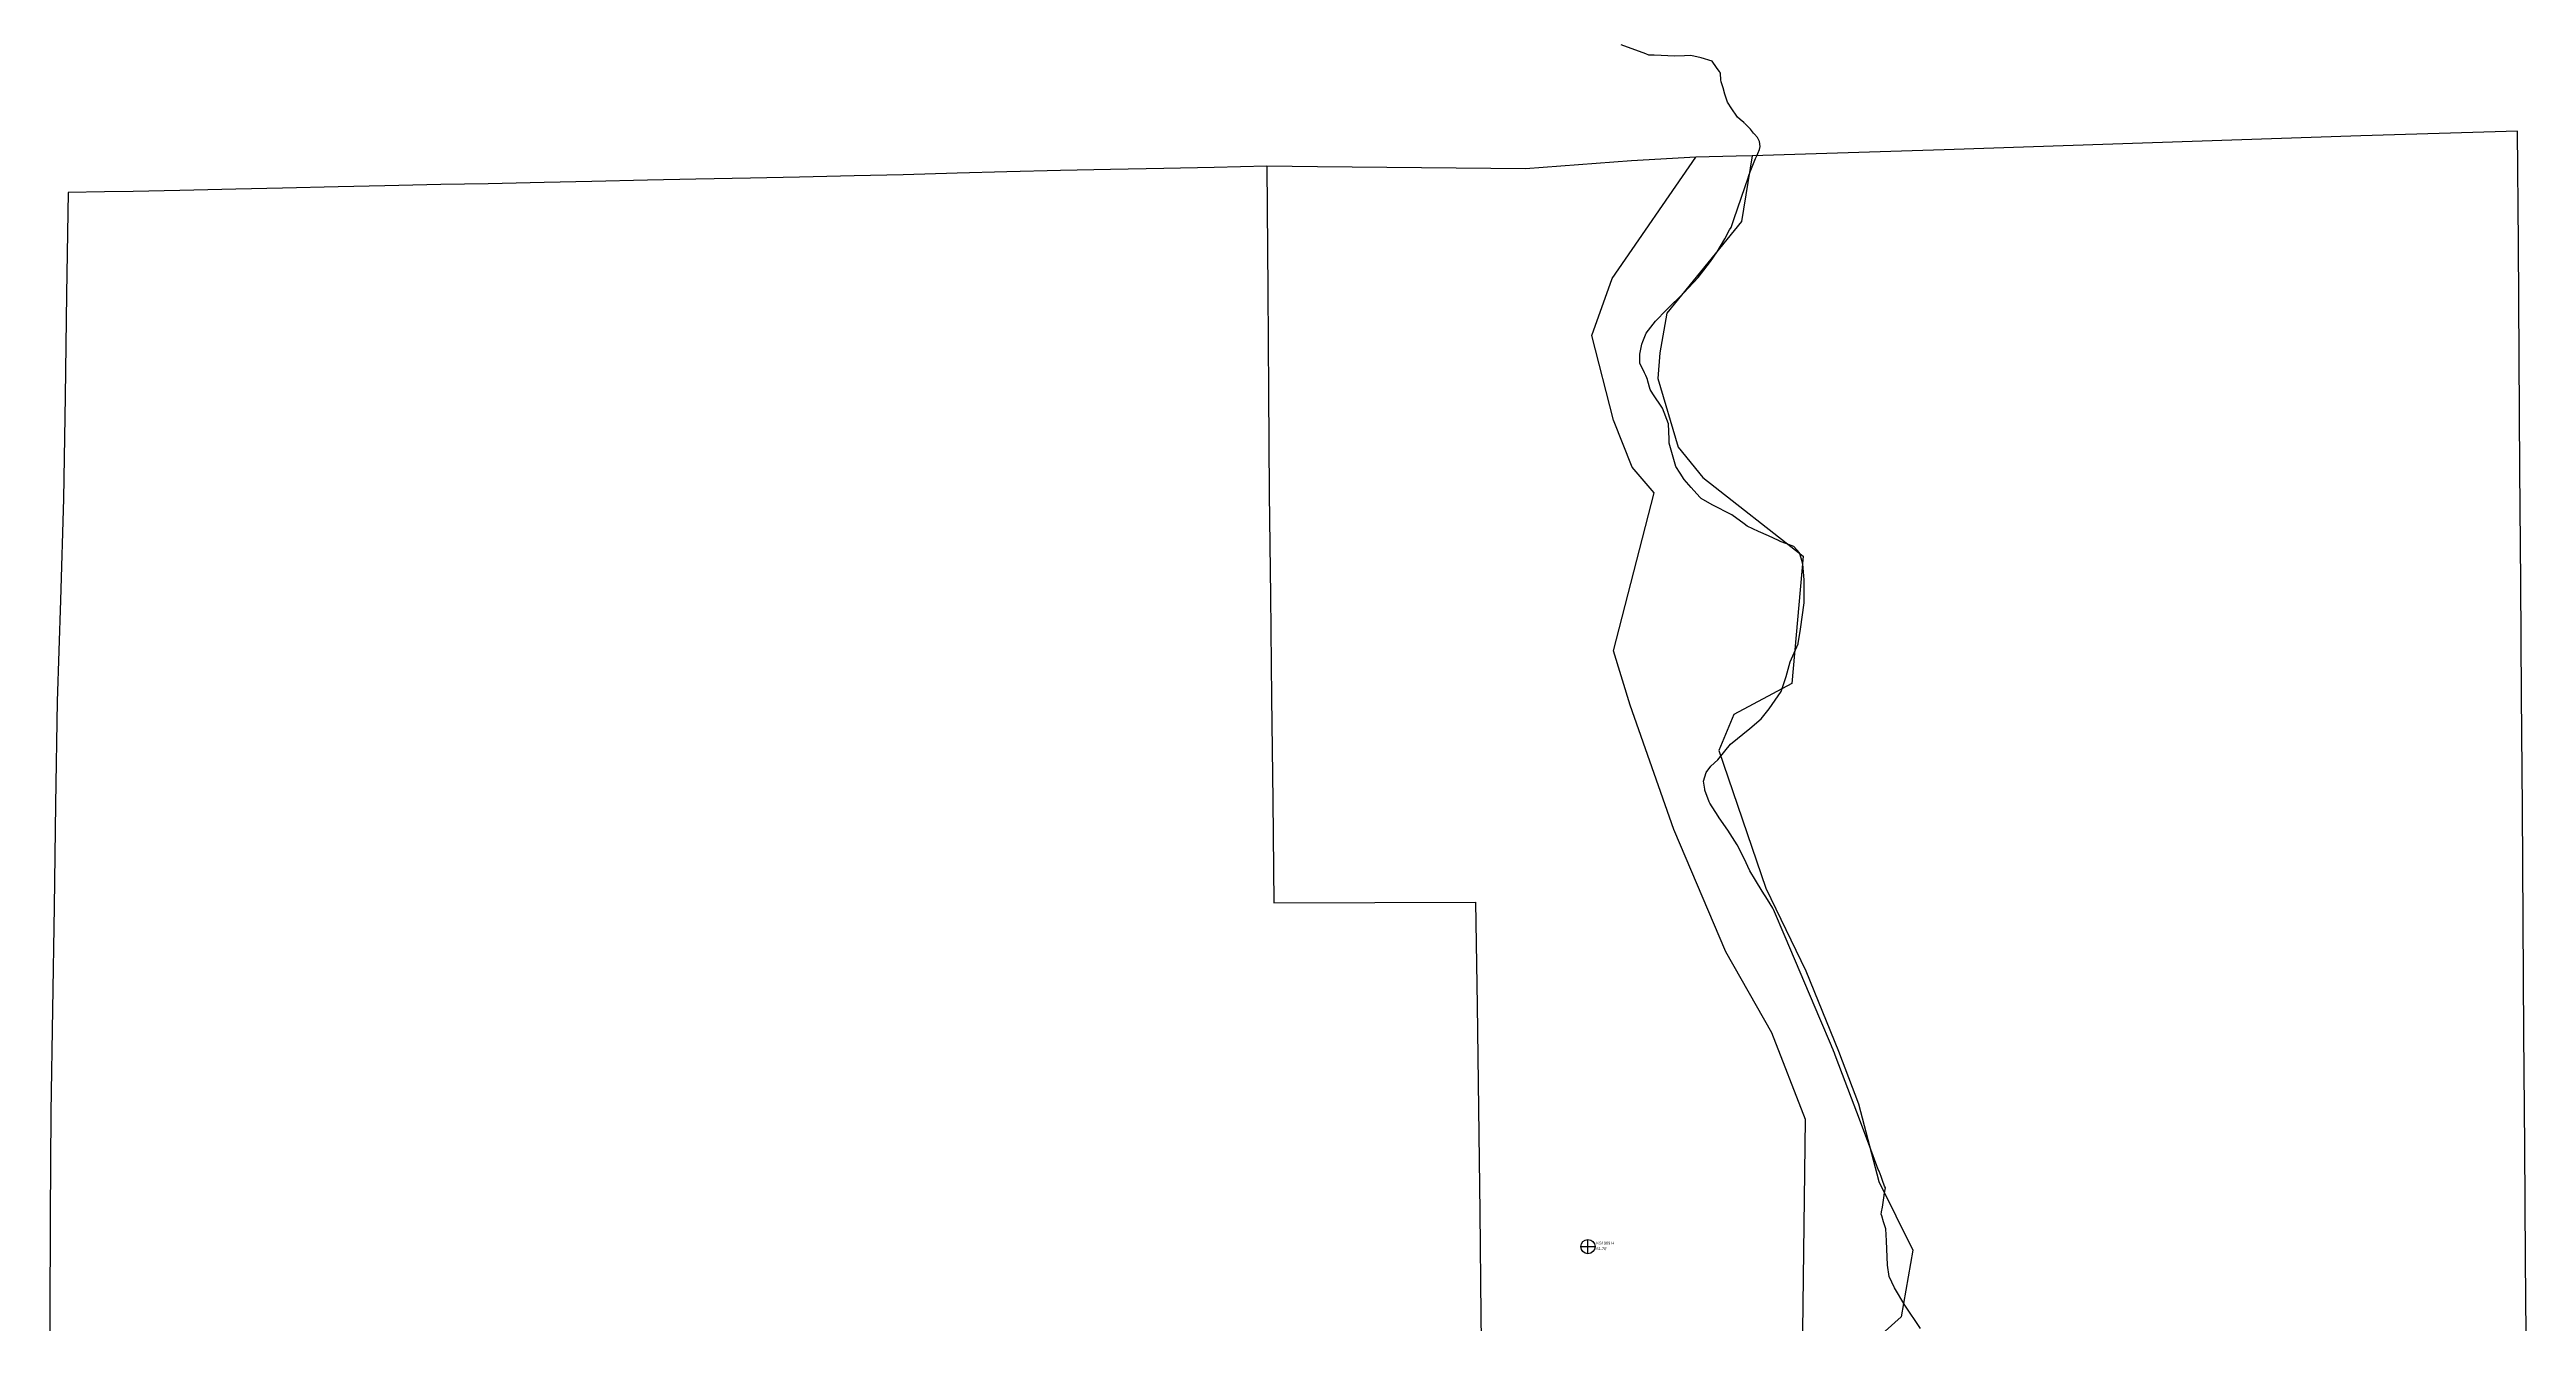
# Model space of a CAD drawing. Extents: x 6576311 to 6728256, y 2029764 to 2237541.
# Drawn here: x 6649569 to 6681106, y 2180567 to 2196778 of the extents above; entities that cross this region are included whole.
import ezdxf

# ---------------------------------------------------------------- set-up
doc = ezdxf.new("R2010")
doc.units = 21
for name, color, linetype in [('BENCHMARKS', 2, 'Continuous'), ('BM_LABELS', 2, 'Continuous'), ('COUNTY_BOUNDARY', 40, 'Continuous'), ('PLSS_QQ', 8, 'Continuous'), ('PLSS_SECTION', 7, 'Continuous'), ('PLSS_TWP', 7, 'Continuous')]:
    doc.layers.add(name, color=color, linetype=linetype)

msp = doc.modelspace()

# ---------------------------------------------------------------- linework, layer by layer
at = {"layer": 'BENCHMARKS'}
for p, q in [((6669067, 2181545, 62), (6669247, 2181545, 62)), ((6669157, 2181455, 62), (6669157, 2181635, 62))]:
    msp.add_line(p, q, dxfattribs=at)
msp.add_circle((6669157, 2181545, 62), 90, dxfattribs=at)
at = {"layer": 'COUNTY_BOUNDARY'}
msp.add_lwpolyline([(6673392, 2180503), (6673193, 2180800), (6673059, 2181020), (6672991, 2181166), (6672972, 2181309), (6672959, 2181617), (6672950, 2181771), (6672918, 2181861), (6672897, 2181935), (6672890, 2181958), (6672891, 2181963), (6672895, 2181981), (6672896, 2181986), (6672906, 2182047), (6672911, 2182078), (6672925, 2182167), (6672934, 2182231), (6672944, 2182293), (6672934, 2182316), (6672907, 2182388), (6672898, 2182412), (6672889, 2182435), (6672863, 2182504), (6672854, 2182527), (6672740, 2182829), (6672580, 2183254), (6672399, 2183734), (6672305, 2183980), (6672295, 2184008), (6672284, 2184035), (6672279, 2184048), (6672263, 2184086), (6672258, 2184099), (6672110, 2184446), (6671667, 2185487), (6671519, 2185834), (6671511, 2185852), (6671443, 2185961), (6671376, 2186070), (6671291, 2186209), (6671219, 2186326), (6671145, 2186484), (6671058, 2186656), (6670936, 2186844), (6670828, 2187001), (6670814, 2187022), (6670710, 2187188), (6670700, 2187207), (6670644, 2187355), (6670643, 2187364), (6670626, 2187469), (6670664, 2187577), (6670720, 2187658), (6670811, 2187739), (6670970, 2187937), (6671220, 2188138), (6671362, 2188261), (6671465, 2188390), (6671617, 2188607), (6671680, 2188799), (6671731, 2188988), (6671832, 2189214), (6671834, 2189219), (6671861, 2189404), (6671910, 2189739), (6671908, 2190028), (6671894, 2190231), (6671871, 2190307), (6671851, 2190372), (6671777, 2190453), (6671595, 2190524), (6671583, 2190529), (6671455, 2190589), (6671328, 2190647), (6671183, 2190714), (6671146, 2190741), (6670987, 2190855), (6670738, 2190985), (6670597, 2191066), (6670583, 2191081), (6670472, 2191203), (6670380, 2191305), (6670329, 2191388), (6670276, 2191472), (6670192, 2191768), (6670190, 2191822), (6670183, 2192013), (6670104, 2192213), (6669984, 2192395), (6669947, 2192451), (6669919, 2192560), (6669913, 2192580), (6669908, 2192601), (6669893, 2192631), (6669878, 2192662), (6669816, 2192787), (6669816, 2192903), (6669841, 2193029), (6669856, 2193064), (6669897, 2193168), (6670017, 2193321), (6670159, 2193466), (6670379, 2193681), (6670560, 2193876), (6670706, 2194066), (6670718, 2194083), (6670801, 2194202), (6670899, 2194370), (6670959, 2194482), (6670979, 2194512), (6671015, 2194616), (6671159, 2195036), (6671196, 2195147), (6671206, 2195176), (6671223, 2195220), (6671272, 2195351), (6671292, 2195393), (6671308, 2195427), (6671319, 2195455), (6671340, 2195505), (6671350, 2195545), (6671339, 2195609), (6671319, 2195652), (6671315, 2195659), (6671277, 2195701), (6671265, 2195716), (6671227, 2195763), (6671215, 2195778), (6671203, 2195790), (6671184, 2195808), (6671167, 2195824), (6671154, 2195836), (6671151, 2195838), (6671145, 2195845), (6671140, 2195849), (6671097, 2195888), (6671063, 2195919), (6671051, 2195930), (6670987, 2196022), (6670932, 2196109), (6670902, 2196196), (6670898, 2196211), (6670878, 2196290), (6670866, 2196327), (6670855, 2196367), (6670848, 2196394), (6670846, 2196473), (6670846, 2196478), (6670838, 2196489), (6670832, 2196498), (6670815, 2196521), (6670795, 2196549), (6670740, 2196632), (6670598, 2196671), (6670466, 2196701), (6670385, 2196697), (6670262, 2196692), (6670001, 2196705), (6669932, 2196708), (6669893, 2196723), (6669578, 2196840)], dxfattribs=at)
at = {"layer": 'PLSS_QQ'}
for points in [[(6681106, 2179949), (6681096, 2181385), (6681086, 2182820), (6681075, 2184256), (6681065, 2185691), (6681055, 2187126), (6681044, 2188562), (6681034, 2189997), (6681023, 2191433), (6681013, 2192868), (6681003, 2194304), (6680992, 2195739), (6678997, 2195681), (6676345, 2195592), (6673693, 2195503), (6671248, 2195424), (6671112, 2194592), (6670161, 2193422), (6670072, 2192917), (6670045, 2192590), (6670304, 2191719), (6670618, 2191332), (6671899, 2190330), (6671751, 2188710), (6671014, 2188316), (6670822, 2187857), (6671421, 2186105), (6671929, 2185056), (6672345, 2184030), (6672600, 2183360), (6672861, 2182373), (6673293, 2181500), (6673143, 2180651), (6672658, 2180215)], [(6671892, 2180472), (6671926, 2183164), (6671498, 2184265), (6670913, 2185298), (6670249, 2186854), (6669693, 2188435), (6669483, 2189126), (6670000, 2191137), (6669719, 2191462), (6669484, 2192062), (6669206, 2193138), (6669465, 2193863), (6670529, 2195407), (6669713, 2195362), (6668363, 2195260), (6667039, 2195273), (6665715, 2195287), (6665070, 2195293), (6665082, 2193712), (6665091, 2192421), (6665100, 2191130), (6665115, 2189828), (6665129, 2188527), (6665144, 2187222), (6665159, 2185918), (6666443, 2185924), (6667727, 2185929), (6667746, 2184616), (6667764, 2183302), (6667779, 2181988), (6667793, 2180673), (6667808, 2179359)], [(6671892, 2180472), (6671926, 2183164), (6671498, 2184265), (6670913, 2185298), (6670249, 2186854), (6669693, 2188435), (6669483, 2189126), (6670000, 2191137), (6669719, 2191462), (6669484, 2192062), (6669206, 2193138), (6669465, 2193863), (6670529, 2195407), (6669713, 2195362), (6668363, 2195260), (6667039, 2195273), (6665715, 2195287), (6665070, 2195293), (6665082, 2193712), (6665091, 2192421), (6665100, 2191130), (6665115, 2189828), (6665129, 2188527), (6665144, 2187222), (6665159, 2185918), (6666443, 2185924), (6667727, 2185929), (6667746, 2184616), (6667764, 2183302), (6667779, 2181988), (6667793, 2180673), (6667808, 2179359)]]:
    msp.add_lwpolyline(points, dxfattribs=at)
at = {"layer": 'PLSS_SECTION'}
msp.add_lwpolyline([(6681106, 2179949), (6681096, 2181385), (6681086, 2182820), (6681075, 2184256), (6681065, 2185691), (6681055, 2187126), (6681044, 2188562), (6681034, 2189997), (6681023, 2191433), (6681013, 2192868), (6681003, 2194304), (6680992, 2195739), (6678997, 2195681), (6676345, 2195592), (6673693, 2195503), (6671248, 2195424), (6671043, 2195421), (6670529, 2195407), (6669713, 2195362), (6668363, 2195260), (6667039, 2195273), (6665715, 2195287), (6665070, 2195293), (6665082, 2193712), (6665091, 2192421), (6665100, 2191130), (6665115, 2189828), (6665129, 2188527), (6665144, 2187222), (6665159, 2185918), (6666443, 2185924), (6667727, 2185929), (6667746, 2184616), (6667764, 2183302), (6667779, 2181988), (6667793, 2180673), (6667808, 2179359)], dxfattribs=at)
msp.add_lwpolyline([(6681106, 2179949), (6681096, 2181385), (6681086, 2182820), (6681075, 2184256), (6681065, 2185691), (6681055, 2187126), (6681044, 2188562), (6681034, 2189997), (6681023, 2191433), (6681013, 2192868), (6681003, 2194304), (6680992, 2195739), (6678997, 2195681), (6676345, 2195592), (6673693, 2195503), (6671248, 2195424), (6671043, 2195421), (6670529, 2195407), (6669713, 2195362), (6668363, 2195260), (6667039, 2195273), (6665715, 2195287), (6665070, 2195293), (6665082, 2193712), (6665091, 2192421), (6665100, 2191130), (6665115, 2189828), (6665129, 2188527), (6665144, 2187222), (6665159, 2185918), (6666443, 2185924), (6667727, 2185929), (6667746, 2184616), (6667764, 2183302), (6667779, 2181988), (6667793, 2180673), (6667808, 2179359)], dxfattribs=at)
at = {"layer": 'PLSS_TWP'}
msp.add_lwpolyline([(6681106, 2179949), (6681096, 2181385), (6681086, 2182820), (6681075, 2184256), (6681065, 2185691), (6681055, 2187126), (6681044, 2188562), (6681034, 2189997), (6681023, 2191433), (6681013, 2192868), (6681003, 2194304), (6680992, 2195739), (6678997, 2195681), (6676345, 2195592), (6673693, 2195503), (6671248, 2195424), (6671043, 2195421), (6670529, 2195407), (6669713, 2195362), (6668363, 2195260), (6667039, 2195273), (6665715, 2195287), (6665070, 2195293), (6664396, 2195279), (6663756, 2195266), (6663077, 2195251), (6662441, 2195238), (6661758, 2195224), (6661127, 2195205), (6660439, 2195184), (6659812, 2195172), (6659118, 2195156), (6658496, 2195143), (6657796, 2195128), (6657181, 2195115), (6656474, 2195099), (6655866, 2195087), (6655152, 2195071), (6654550, 2195059), (6653839, 2195043), (6653245, 2195030), (6652534, 2195014), (6651940, 2195001), (6651230, 2194985), (6650635, 2194973), (6650268, 2194966), (6649804, 2194959), (6649786, 2193664), (6649767, 2192363), (6649748, 2191062), (6649708, 2189773), (6649667, 2188483), (6649646, 2187176), (6649626, 2185868), (6649605, 2184561), (6649585, 2183254), (6649579, 2181941), (6649574, 2180628), (6649569, 2179315)], dxfattribs=at)
msp.add_lwpolyline([(6681106, 2179949), (6681096, 2181385), (6681086, 2182820), (6681075, 2184256), (6681065, 2185691), (6681055, 2187126), (6681044, 2188562), (6681034, 2189997), (6681023, 2191433), (6681013, 2192868), (6681003, 2194304), (6680992, 2195739), (6678997, 2195681), (6676345, 2195592), (6673693, 2195503), (6671248, 2195424), (6671043, 2195421), (6670529, 2195407), (6669713, 2195362), (6668363, 2195260), (6667039, 2195273), (6665715, 2195287), (6665070, 2195293), (6664396, 2195279), (6663756, 2195266), (6663077, 2195251), (6662441, 2195238), (6661758, 2195224), (6661127, 2195205), (6660439, 2195184), (6659812, 2195172), (6659118, 2195156), (6658496, 2195143), (6657796, 2195128), (6657181, 2195115), (6656474, 2195099), (6655866, 2195087), (6655152, 2195071), (6654550, 2195059), (6653839, 2195043), (6653245, 2195030), (6652534, 2195014), (6651940, 2195001), (6651230, 2194985), (6650635, 2194973), (6650268, 2194966), (6649804, 2194959), (6649786, 2193664), (6649767, 2192363), (6649748, 2191062), (6649708, 2189773), (6649667, 2188483), (6649646, 2187176), (6649626, 2185868), (6649605, 2184561), (6649585, 2183254), (6649579, 2181941), (6649574, 2180628), (6649569, 2179315)], dxfattribs=at)

# ---------------------------------------------------------------- texts
at = {"layer": 'BM_LABELS'}
for s, p in [("61.70'", (6669265, 2181500, 62)), ('KS1969 H', (6669265, 2181572, 62))]:
    msp.add_text(s, height=36, dxfattribs=at).set_placement(p)

doc.saveas('drawing.dxf')
